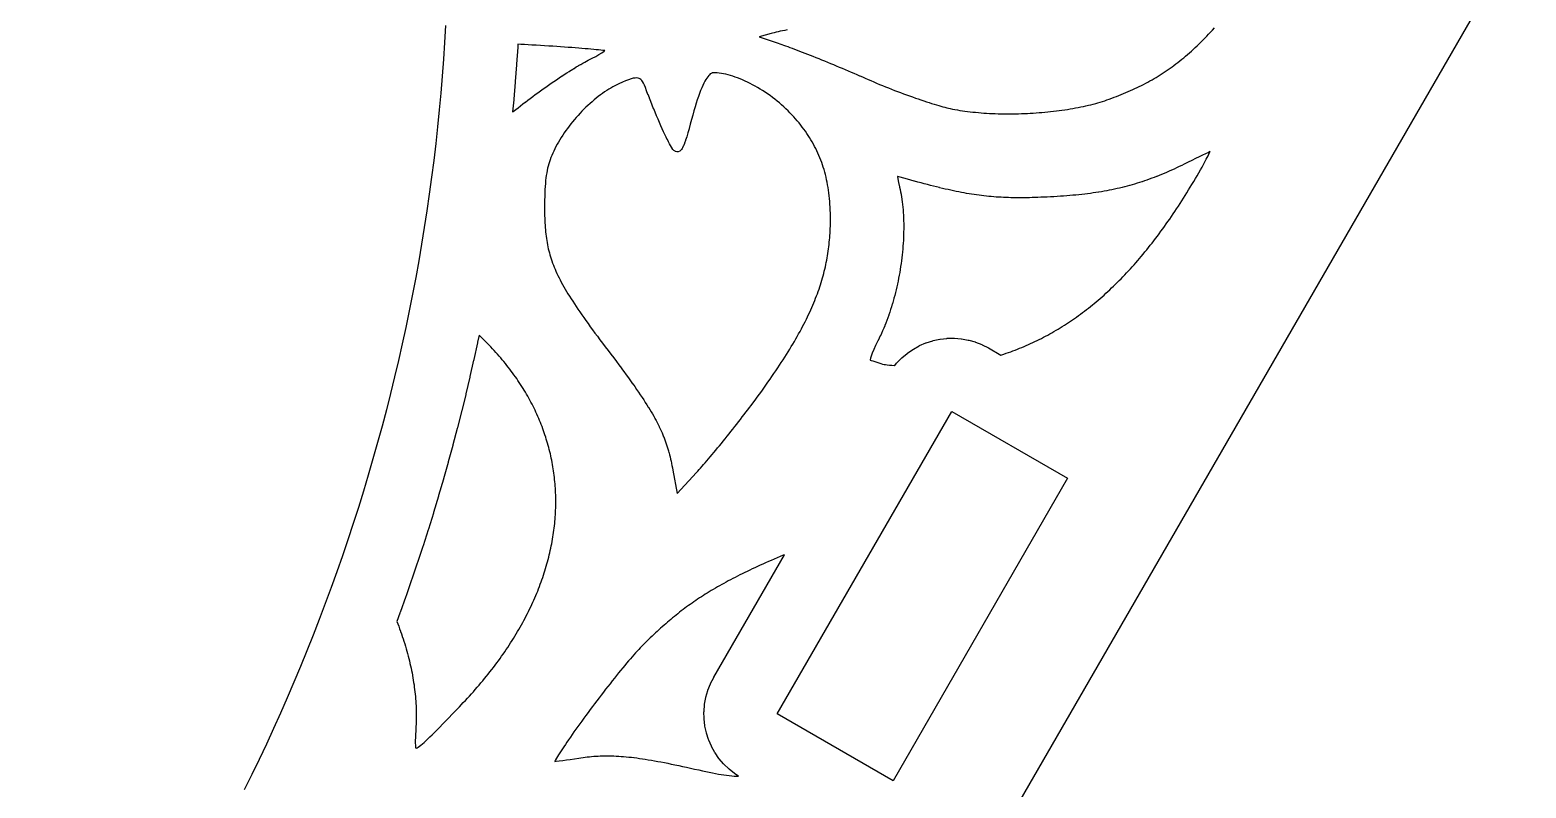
# Model space of a CAD drawing. Header units: millimetres. Extents: x 10 to 410, y 18 to 283.
# Drawn here: x 337.3 to 372, y 200.96 to 218.54 of the extents above; entities that cross this region are included whole.
import ezdxf

# ---------------------------------------------------------------- set-up
doc = ezdxf.new("R2010")
doc.units = ezdxf.units.MM
doc.layers.add('CUT', color=1, linetype='Continuous')

msp = doc.modelspace()

# ---------------------------------------------------------------- linework, layer by layer
at = {"layer": 'CUT'}
for points in [[(337, 160.3782), (372, 221), (337, 281.6218), (267, 281.6218), (232, 221), (267, 160.3782)], [(348.4959, 216.6432), (348.5108, 216.654), (348.5687, 216.6965), (348.6254, 216.7391), (348.681, 216.7817), (348.7356, 216.8244), (348.7898, 216.8669), (348.7904, 216.8674), (348.846, 216.9103), (348.8464, 216.9106), (348.9032, 216.954), (348.9038, 216.9544), (348.9618, 216.998), (348.9624, 216.9985), (349.0214, 217.0422), (349.0217, 217.0424), (349.0814, 217.0863), (349.082, 217.0867), (349.1424, 217.1304), (349.1427, 217.1307), (349.2035, 217.1743), (349.204, 217.1746), (349.2652, 217.218), (349.2656, 217.2183), (349.3269, 217.2613), (349.3274, 217.2616), (349.3888, 217.3041), (349.3891, 217.3044), (349.4502, 217.3463), (349.4507, 217.3466), (349.5115, 217.3878), (349.512, 217.3881), (349.5724, 217.4285), (349.5728, 217.4288), (349.6325, 217.4683), (349.633, 217.4686), (349.6919, 217.5071), (349.6924, 217.5075), (349.7503, 217.5448), (349.7508, 217.5451), (349.8077, 217.5813), (349.8083, 217.5816), (349.8638, 217.6164), (349.8645, 217.6169), (349.9186, 217.6502), (349.9192, 217.6505), (349.9717, 217.6823), (349.9723, 217.6827), (350.023, 217.7129), (350.0239, 217.7134), (350.0727, 217.7418), (350.0736, 217.7424), (350.1203, 217.7689), (350.1215, 217.7695), (350.166, 217.794), (350.1672, 217.7947), (350.2093, 217.8171), (350.2106, 217.8177), (350.25, 217.838), (350.3397, 217.8842), (350.4221, 217.9292), (350.4971, 217.9727), (350.5639, 218.014), (350.6213, 218.0524), (350.6332, 218.0611), (350.6305, 218.0615), (350.588, 218.0667), (350.541, 218.0721), (350.4899, 218.0776), (350.4346, 218.0833), (350.3755, 218.0892), (350.3128, 218.095), (350.2465, 218.101), (350.1768, 218.1071), (350.104, 218.1131), (350.0281, 218.1193), (349.9494, 218.1254), (349.8679, 218.1316), (349.784, 218.1378), (349.6978, 218.1438), (349.6092, 218.1499), (349.5186, 218.156), (349.4262, 218.162), (349.332, 218.168), (349.2364, 218.1738), (349.1392, 218.1795), (349.0409, 218.1851), (348.9413, 218.1906), (348.855, 218.1954), (348.8548, 218.1954), (348.7699, 218.2003), (348.7696, 218.2003), (348.6861, 218.2054), (348.6858, 218.2054), (348.6164, 218.2099), (348.6133, 218.1564), (348.6133, 218.1556), (348.6124, 218.1417), (348.5868, 217.7498), (348.5867, 217.7491), (348.5857, 217.7352), (348.5857, 217.735), (348.5566, 217.3434), (348.5566, 217.343), (348.5555, 217.329), (348.5555, 217.3285), (348.523, 216.9372), (348.5229, 216.9362), (348.5216, 216.9224)], [(351.738, 209.636), (351.7666, 209.5861), (351.7671, 209.5851), (351.7945, 209.536), (351.7951, 209.5349), (351.8213, 209.4865), (351.8219, 209.4855), (351.847, 209.4379), (351.8476, 209.4368), (351.8716, 209.3898), (351.8722, 209.3885), (351.8951, 209.342), (351.8957, 209.3408), (351.9176, 209.2948), (351.9182, 209.2935), (351.9391, 209.2479), (351.9397, 209.2466), (351.9597, 209.2013), (351.9603, 209.1999), (351.9794, 209.1548), (351.9799, 209.1534), (351.9981, 209.1086), (351.9987, 209.1072), (352.0161, 209.0624), (352.0166, 209.061), (352.0332, 209.0163), (352.0337, 209.0149), (352.0496, 208.9701), (352.0501, 208.9688), (352.0653, 208.9239), (352.0657, 208.9227), (352.0803, 208.8777), (352.0808, 208.8761), (352.0947, 208.8307), (352.0951, 208.8295), (352.1085, 208.7838), (352.1088, 208.7825), (352.1216, 208.7365), (352.122, 208.7352), (352.1343, 208.6886), (352.1346, 208.6876), (352.1465, 208.6405), (352.1467, 208.6394), (352.1582, 208.5916), (352.1585, 208.5905), (352.1696, 208.542), (352.1698, 208.541), (352.1805, 208.4918), (352.1807, 208.491), (352.1912, 208.4409), (352.1914, 208.44), (352.2016, 208.389), (352.2017, 208.3883), (352.2117, 208.3363), (352.2118, 208.336), (352.3148, 207.7905), (352.7595, 208.2766), (352.7898, 208.31), (352.8217, 208.3456), (352.8549, 208.3831), (352.8896, 208.4225), (352.9254, 208.4638), (352.9626, 208.5068), (353.0007, 208.5514), (353.04, 208.5975), (353.0801, 208.6451), (353.1211, 208.694), (353.163, 208.7441), (353.2053, 208.7951), (353.2483, 208.8472), (353.2918, 208.9003), (353.3358, 208.9541), (353.38, 209.0085), (353.4246, 209.0635), (353.4692, 209.119), (353.514, 209.1749), (353.5588, 209.2309), (353.6034, 209.2871), (353.6479, 209.3434), (353.6921, 209.3997), (353.736, 209.4556), (353.7794, 209.5114), (353.8223, 209.5668), (353.8646, 209.6218), (353.9062, 209.676), (353.9471, 209.7297), (353.9871, 209.7825), (354.0262, 209.8344), (354.0642, 209.8853), (354.1175, 209.9572), (354.1699, 210.0283), (354.2213, 210.0988), (354.2718, 210.1685), (354.3213, 210.2375), (354.37, 210.306), (354.4179, 210.3736), (354.4647, 210.4406), (354.5107, 210.507), (354.5558, 210.5727), (354.5999, 210.6379), (354.6433, 210.7025), (354.6857, 210.7663), (354.7272, 210.8298), (354.768, 210.8926), (354.8078, 210.9549), (354.8469, 211.0165), (354.885, 211.0778), (354.9224, 211.1385), (354.9588, 211.1987), (354.9945, 211.2585), (355.0293, 211.3177), (355.0634, 211.3765), (355.0966, 211.4349), (355.1291, 211.4928), (355.1607, 211.5503), (355.1915, 211.6075), (355.2216, 211.6642), (355.2509, 211.7205), (355.2793, 211.7765), (355.3071, 211.8321), (355.334, 211.8874), (355.3603, 211.9425), (355.3858, 211.9971), (355.4105, 212.0515), (355.4345, 212.1057), (355.4578, 212.1594), (355.4803, 212.213), (355.5022, 212.2665), (355.5234, 212.3196), (355.5438, 212.3725), (355.5636, 212.4252), (355.5826, 212.4778), (355.601, 212.5303), (355.6187, 212.5825), (355.6357, 212.6346), (355.6521, 212.6867), (355.6678, 212.7385), (355.6828, 212.7903), (355.6973, 212.842), (355.711, 212.8936), (355.7243, 212.9452), (355.7367, 212.9968), (355.7486, 213.0484), (355.7599, 213.1), (355.7707, 213.1516), (355.7808, 213.2031), (355.7902, 213.2547), (355.7992, 213.3064), (355.8075, 213.3582), (355.8152, 213.41), (355.8224, 213.462), (355.8289, 213.5141), (355.835, 213.5663), (355.8405, 213.6188), (355.8455, 213.6712), (355.8499, 213.7239), (355.8537, 213.7767), (355.8571, 213.8299), (355.8599, 213.8832), (355.8622, 213.9367), (355.8639, 213.9905), (355.8652, 214.0446), (355.8659, 214.0989), (355.8662, 214.1535), (355.8657, 214.2247), (355.8644, 214.2951), (355.8622, 214.3643), (355.859, 214.4327), (355.8549, 214.5001), (355.85, 214.5668), (355.8442, 214.6324), (355.8373, 214.6972), (355.8296, 214.7612), (355.8209, 214.8243), (355.8114, 214.8866), (355.8008, 214.9482), (355.7893, 215.0091), (355.7768, 215.0692), (355.7635, 215.1284), (355.7492, 215.187), (355.7339, 215.2449), (355.7176, 215.3022), (355.7003, 215.3588), (355.682, 215.4147), (355.6628, 215.4701), (355.6426, 215.5248), (355.6213, 215.579), (355.599, 215.6327), (355.5757, 215.6858), (355.5514, 215.7384), (355.5261, 215.7903), (355.4997, 215.842), (355.4722, 215.8932), (355.4438, 215.944), (355.4142, 215.9941), (355.3835, 216.0442), (355.3518, 216.0938), (355.319, 216.1429), (355.285, 216.1918), (355.2499, 216.2403), (355.2138, 216.2886), (355.1764, 216.3364), (355.1379, 216.3842), (355.0983, 216.4316), (355.0575, 216.4787), (355.0155, 216.5258), (354.9723, 216.5725), (354.928, 216.6191), (354.8826, 216.6654), (354.8343, 216.7128), (354.7848, 216.7593), (354.7341, 216.8051), (354.6822, 216.8498), (354.6291, 216.8938), (354.5751, 216.9367), (354.5203, 216.9786), (354.4647, 217.0194), (354.4084, 217.0591), (354.3515, 217.0975), (354.294, 217.1348), (354.2363, 217.1708), (354.1782, 217.2054), (354.1199, 217.2386), (354.0614, 217.2705), (354.003, 217.3009), (353.9446, 217.3297), (353.8865, 217.357), (353.8286, 217.3826), (353.7711, 217.4067), (353.7141, 217.4289), (353.6577, 217.4495), (353.6021, 217.4682), (353.547, 217.4851), (353.4932, 217.5002), (353.4402, 217.5133), (353.3883, 217.5244), (353.3379, 217.5336), (353.2887, 217.5407), (353.241, 217.5459), (353.195, 217.5489), (353.1531, 217.5499), (353.1386, 217.5488), (353.1261, 217.546), (353.1126, 217.5409), (353.0975, 217.5327), (353.0805, 217.5207), (353.062, 217.5045), (353.042, 217.4836), (353.0208, 217.4578), (352.9987, 217.4271), (352.9759, 217.3913), (352.9526, 217.3506), (352.9287, 217.3047), (352.9044, 217.2539), (352.8799, 217.1979), (352.8549, 217.1368), (352.8297, 217.0708), (352.8041, 216.9996), (352.7784, 216.9233), (352.7521, 216.8418), (352.7256, 216.7551), (352.6989, 216.6632), (352.6716, 216.566), (352.644, 216.4634), (352.6159, 216.3552), (352.6158, 216.3547), (352.5889, 216.2531), (352.5884, 216.2514), (352.5612, 216.1557), (352.5606, 216.1536), (352.5335, 216.0654), (352.5329, 216.0635), (352.5068, 215.9844), (352.5058, 215.9815), (352.481, 215.9133), (352.4797, 215.9099), (352.457, 215.854), (352.4543, 215.8481), (352.4341, 215.8063), (352.428, 215.7954), (352.4111, 215.7693), (352.3831, 215.7408), (352.3699, 215.7319), (352.3383, 215.7178), (352.3038, 215.7153), (352.2705, 215.7247), (352.2618, 215.7289), (352.2331, 215.7498), (352.2215, 215.7619), (352.2134, 215.7715), (352.199, 215.7909), (352.1952, 215.7964), (352.1783, 215.8227), (352.1761, 215.8263), (352.1568, 215.8593), (352.1555, 215.8616), (352.134, 215.9007), (352.133, 215.9024), (352.1095, 215.9472), (352.1088, 215.9487), (352.0835, 215.9989), (352.083, 216), (352.056, 216.0552), (352.0556, 216.056), (352.0271, 216.1156), (352.0266, 216.1166), (351.9969, 216.1805), (351.9966, 216.1811), (351.9658, 216.2486), (351.9656, 216.2492), (351.9338, 216.3201), (351.9335, 216.3207), (351.901, 216.3945), (351.9007, 216.3951), (351.8677, 216.4715), (351.8675, 216.472), (351.8341, 216.5504), (351.8339, 216.551), (351.8003, 216.6312), (351.8001, 216.6316), (351.7665, 216.713), (351.7662, 216.7136), (351.7328, 216.796), (351.7326, 216.7966), (351.6996, 216.8795), (351.6994, 216.88), (351.6669, 216.9629), (351.6667, 216.9635), (351.6349, 217.0461), (351.6346, 217.0468), (351.6038, 217.1288), (351.6036, 217.1294), (351.5742, 217.2091), (351.5527, 217.2634), (351.5316, 217.308), (351.5103, 217.3442), (351.4894, 217.3723), (351.469, 217.3929), (351.4489, 217.4076), (351.4278, 217.4178), (351.4034, 217.4246), (351.3735, 217.4278), (351.3368, 217.4266), (351.2926, 217.4201), (351.2409, 217.4075), (351.1817, 217.3885), (351.1149, 217.363), (351.0407, 217.331), (350.959, 217.2925), (350.8694, 217.2476), (350.8217, 217.2221), (350.7738, 217.195), (350.7256, 217.1661), (350.6771, 217.1354), (350.6285, 217.1031), (350.5799, 217.0692), (350.5312, 217.0337), (350.4825, 216.9968), (350.434, 216.9585), (350.3858, 216.9189), (350.3377, 216.8779), (350.29, 216.8358), (350.2426, 216.7924), (350.1958, 216.7481), (350.1494, 216.7026), (350.1037, 216.6562), (350.0585, 216.609), (350.0142, 216.5609), (349.9704, 216.5119), (349.9276, 216.4624), (349.8857, 216.4121), (349.8446, 216.3613), (349.8047, 216.3101), (349.7659, 216.2584), (349.7281, 216.2062), (349.6915, 216.1539), (349.6562, 216.1013), (349.6222, 216.0485), (349.5895, 215.9956), (349.5584, 215.9427), (349.5287, 215.8898), (349.5006, 215.837), (349.4739, 215.7842), (349.4489, 215.732), (349.4255, 215.6809), (349.404, 215.631), (349.3841, 215.5815), (349.3659, 215.5326), (349.3491, 215.4837), (349.3338, 215.4343), (349.3198, 215.3843), (349.3072, 215.3332), (349.2957, 215.2804), (349.2854, 215.2261), (349.2763, 215.1693), (349.2681, 215.11), (349.2611, 215.048), (349.255, 214.9825), (349.2498, 214.9136), (349.2455, 214.8408), (349.242, 214.7638), (349.2394, 214.6823), (349.2375, 214.596), (349.2362, 214.5046), (349.2356, 214.408), (349.2357, 214.3481), (349.2362, 214.2895), (349.2372, 214.232), (349.2387, 214.1755), (349.2406, 214.1199), (349.2431, 214.0656), (349.2462, 214.0121), (349.2499, 213.9592), (349.2541, 213.9074), (349.2591, 213.8563), (349.2646, 213.8055), (349.2707, 213.7558), (349.2777, 213.7065), (349.2853, 213.6575), (349.2936, 213.6093), (349.3027, 213.5613), (349.3126, 213.5137), (349.3233, 213.4662), (349.3348, 213.419), (349.3472, 213.3718), (349.3604, 213.3248), (349.3745, 213.2778), (349.3896, 213.2309), (349.4056, 213.1837), (349.4226, 213.1363), (349.4406, 213.0888), (349.4597, 213.0409), (349.4798, 212.9927), (349.501, 212.9441), (349.5233, 212.895), (349.5468, 212.8454), (349.5715, 212.7952), (349.5972, 212.7444), (349.6243, 212.6929), (349.6526, 212.6407), (349.6822, 212.5877), (349.7132, 212.5338), (349.7454, 212.4789), (349.779, 212.4231), (349.8139, 212.3664), (349.8503, 212.3087), (349.8882, 212.2496), (349.9273, 212.1895), (349.9681, 212.1283), (350.0103, 212.0656), (350.054, 212.0018), (350.0994, 211.9364), (350.1462, 211.8697), (350.1946, 211.8016), (350.2448, 211.7318), (350.2965, 211.6604), (350.3498, 211.5875), (350.4048, 211.5129), (350.4617, 211.4366), (350.5202, 211.3583), (350.5804, 211.2784), (350.6425, 211.1964), (350.7104, 211.1068), (350.7105, 211.1067), (350.7762, 211.0197), (350.7763, 211.0195), (350.8399, 210.9349), (350.8401, 210.9347), (350.9016, 210.8524), (350.9612, 210.7726), (350.9615, 210.7723), (351.019, 210.6946), (351.0191, 210.6944), (351.0746, 210.619), (351.0748, 210.6187), (351.1285, 210.5453), (351.1287, 210.545), (351.1805, 210.4736), (351.1807, 210.4734), (351.2307, 210.404), (351.231, 210.4036), (351.2792, 210.336), (351.2795, 210.3356), (351.3259, 210.2699), (351.3262, 210.2694), (351.3709, 210.2053), (351.3711, 210.205), (351.4142, 210.1427), (351.4147, 210.142), (351.4561, 210.0811), (351.4564, 210.0806), (351.4962, 210.0213), (351.4966, 210.0208), (351.5349, 209.963), (351.5353, 209.9623), (351.5721, 209.9057), (351.5725, 209.9052), (351.6079, 209.85), (351.6084, 209.8491), (351.6423, 209.795), (351.6428, 209.7942), (351.6753, 209.7413), (351.6758, 209.7406), (351.707, 209.6888), (351.7075, 209.6879), (351.7374, 209.637)], [(356.79, 210.8846), (356.8093, 210.8785), (356.8097, 210.8784), (356.8508, 210.8652), (356.8509, 210.8652), (356.8955, 210.8508), (356.8957, 210.8507), (356.9421, 210.8356), (356.9425, 210.8355), (356.9887, 210.8203), (357.033, 210.8057), (357.0333, 210.8056), (357.0708, 210.7931), (357.0852, 210.7893), (357.1091, 210.7849), (357.1431, 210.78), (357.1854, 210.7749), (357.235, 210.7701), (357.2915, 210.7653), (357.3538, 210.7607), (357.361, 210.7602), (357.4014, 210.8111), (357.4079, 210.8185), (357.5171, 210.9313), (357.5242, 210.9379), (357.6439, 211.0395), (357.6517, 211.0455), (357.7809, 211.1349), (357.7892, 211.1401), (357.9264, 211.2163), (357.9352, 211.2206), (358.0793, 211.2831), (358.0885, 211.2866), (358.238, 211.3346), (358.2474, 211.3371), (358.4008, 211.3703), (358.4106, 211.3719), (358.5666, 211.3898), (358.5763, 211.3905), (358.7333, 211.3931), (358.7432, 211.3928), (358.8997, 211.38), (358.9095, 211.3787), (359.064, 211.3505), (359.0734, 211.3483), (359.2244, 211.3052), (359.2338, 211.302), (359.3798, 211.2443), (359.3887, 211.2403), (359.5284, 211.1686), (359.5327, 211.1662), (359.8188, 211.001), (359.8388, 211.0075), (359.8914, 211.0249), (359.9439, 211.0428), (359.9963, 211.0611), (360.0483, 211.0799), (360.1002, 211.099), (360.152, 211.1187), (360.2035, 211.1388), (360.2548, 211.1593), (360.3059, 211.1802), (360.3568, 211.2017), (360.4077, 211.2236), (360.4582, 211.2458), (360.5086, 211.2686), (360.5587, 211.2917), (360.6088, 211.3154), (360.6588, 211.3395), (360.7083, 211.364), (360.7578, 211.389), (360.8071, 211.4144), (360.8563, 211.4404), (360.9052, 211.4667), (360.954, 211.4935), (361.0026, 211.5208), (361.0511, 211.5485), (361.0994, 211.5767), (361.1474, 211.6053), (361.1954, 211.6345), (361.2432, 211.664), (361.2909, 211.694), (361.3382, 211.7246), (361.3856, 211.7556), (361.4328, 211.787), (361.4797, 211.8189), (361.5265, 211.8513), (361.5732, 211.8841), (361.6198, 211.9175), (361.6661, 211.9512), (361.7123, 211.9856), (361.7584, 212.0203), (361.8042, 212.0555), (361.8501, 212.0913), (361.8957, 212.1275), (361.9412, 212.1642), (361.9865, 212.2014), (362.0317, 212.239), (362.0768, 212.2772), (362.1217, 212.3158), (362.1664, 212.3548), (362.211, 212.3945), (362.2556, 212.4346), (362.2999, 212.4752), (362.3442, 212.5163), (362.3882, 212.5579), (362.4322, 212.6), (362.4761, 212.6426), (362.5197, 212.6856), (362.5632, 212.7291), (362.6067, 212.7733), (362.65, 212.8178), (362.6932, 212.8629), (362.7362, 212.9085), (362.7792, 212.9546), (362.822, 213.0012), (362.8646, 213.0482), (362.9072, 213.096), (362.9497, 213.1441), (362.992, 213.1927), (363.0342, 213.2419), (363.0764, 213.2916), (363.1184, 213.3418), (363.1602, 213.3924), (363.202, 213.4437), (363.2436, 213.4955), (363.2852, 213.5477), (363.3266, 213.6005), (363.3679, 213.6538), (363.4091, 213.7077), (363.4503, 213.762), (363.4912, 213.8169), (363.5321, 213.8723), (363.5729, 213.9282), (363.6136, 213.9847), (363.6542, 214.0417), (363.6947, 214.0992), (363.7351, 214.1573), (363.7754, 214.2158), (363.8155, 214.275), (363.8556, 214.3347), (363.8956, 214.3949), (363.9355, 214.4556), (363.9753, 214.5169), (364.015, 214.5787), (364.0547, 214.6411), (364.0942, 214.704), (364.1336, 214.7675), (364.173, 214.8315), (364.2124, 214.896), (364.2515, 214.9611), (364.2906, 215.0267), (364.3297, 215.0929), (364.3686, 215.1596), (364.4074, 215.2269), (364.4462, 215.2947), (364.4848, 215.363), (364.5359, 215.4551), (364.5825, 215.542), (364.6244, 215.6228), (364.6609, 215.6964), (364.6729, 215.7219), (364.6334, 215.7029), (364.5663, 215.6704), (364.4935, 215.6351), (364.416, 215.5974), (364.3345, 215.5576), (364.2495, 215.5162), (364.1622, 215.4734), (364.0731, 215.4296), (364.0728, 215.4295), (364.0133, 215.4005), (364.0128, 215.4003), (363.9537, 215.3719), (363.953, 215.3715), (363.8944, 215.3439), (363.8938, 215.3437), (363.8357, 215.3168), (363.8351, 215.3165), (363.7773, 215.2902), (363.7766, 215.2899), (363.7192, 215.2643), (363.7185, 215.2639), (363.6614, 215.239), (363.6606, 215.2387), (363.6038, 215.2145), (363.6033, 215.2143), (363.5468, 215.1906), (363.5457, 215.1901), (363.4893, 215.1672), (363.4888, 215.167), (363.4327, 215.1446), (363.4317, 215.1443), (363.3757, 215.1226), (363.3749, 215.1222), (363.319, 215.1011), (363.3181, 215.1008), (363.2622, 215.0803), (363.2614, 215.08), (363.2056, 215.0601), (363.2047, 215.0598), (363.1489, 215.0405), (363.148, 215.0402), (363.0922, 215.0215), (363.0912, 215.0212), (363.0353, 215.0031), (363.0345, 215.0028), (362.9785, 214.9852), (362.9775, 214.9849), (362.9214, 214.9679), (362.9205, 214.9676), (362.8641, 214.9511), (362.8631, 214.9508), (362.8066, 214.9349), (362.8057, 214.9347), (362.7489, 214.9193), (362.748, 214.9191), (362.691, 214.9042), (362.69, 214.9039), (362.6326, 214.8895), (362.6316, 214.8892), (362.5739, 214.8754), (362.573, 214.8752), (362.5148, 214.8618), (362.5139, 214.8616), (362.4554, 214.8487), (362.4543, 214.8485), (362.3953, 214.8362), (362.3947, 214.8361), (362.3352, 214.8241), (362.334, 214.8239), (362.2739, 214.8125), (362.2732, 214.8123), (362.2126, 214.8013), (362.2116, 214.8011), (362.1504, 214.7906), (362.1496, 214.7905), (362.0878, 214.7804), (362.087, 214.7803), (362.0244, 214.7706), (362.0235, 214.7704), (361.9603, 214.7612), (361.9597, 214.7612), (361.8957, 214.7523), (361.8948, 214.7521), (361.8301, 214.7437), (361.8293, 214.7436), (361.7637, 214.7356), (361.7631, 214.7356), (361.6967, 214.7279), (361.6958, 214.7278), (361.6285, 214.7206), (361.628, 214.7205), (361.5597, 214.7136), (361.559, 214.7135), (361.4898, 214.707), (361.4892, 214.707), (361.419, 214.7008), (361.4183, 214.7007), (361.3471, 214.6949), (361.3464, 214.6949), (361.2741, 214.6895), (361.2738, 214.6895), (361.2004, 214.6843), (361.1997, 214.6842), (361.1252, 214.6794), (361.1247, 214.6794), (361.049, 214.6749), (361.0486, 214.6748), (360.9717, 214.6706), (360.9712, 214.6706), (360.893, 214.6667), (360.8925, 214.6667), (360.8131, 214.6631), (360.8127, 214.6631), (360.7443, 214.6603), (360.7439, 214.6603), (360.6767, 214.6578), (360.6763, 214.6578), (360.6103, 214.6556), (360.6099, 214.6555), (360.545, 214.6536), (360.5445, 214.6536), (360.4807, 214.6521), (360.4802, 214.6521), (360.4174, 214.6509), (360.4168, 214.6509), (360.3549, 214.6501), (360.3544, 214.6501), (360.2933, 214.6496), (360.2927, 214.6496), (360.2325, 214.6495), (360.2318, 214.6495), (360.1723, 214.6498), (360.1716, 214.6498), (360.1128, 214.6505), (360.1121, 214.6505), (360.0539, 214.6516), (360.0532, 214.6516), (359.9955, 214.6531), (359.9946, 214.6532), (359.9375, 214.6552), (359.937, 214.6552), (359.8802, 214.6575), (359.8792, 214.6575), (359.8228, 214.6603), (359.8221, 214.6604), (359.7661, 214.6636), (359.7652, 214.6636), (359.7093, 214.6673), (359.7084, 214.6674), (359.6528, 214.6716), (359.6521, 214.6716), (359.5965, 214.6762), (359.5955, 214.6763), (359.54, 214.6814), (359.5392, 214.6815), (359.4837, 214.6871), (359.4828, 214.6872), (359.4272, 214.6933), (359.4264, 214.6934), (359.3706, 214.7), (359.3697, 214.7001), (359.3138, 214.7072), (359.3128, 214.7073), (359.2566, 214.715), (359.2559, 214.7151), (359.1993, 214.7233), (359.1985, 214.7234), (359.1416, 214.7321), (359.1409, 214.7323), (359.0835, 214.7415), (359.0824, 214.7416), (359.0245, 214.7515), (359.0239, 214.7516), (358.9654, 214.762), (358.9646, 214.7622), (358.9055, 214.7732), (358.9049, 214.7733), (358.845, 214.7848), (358.8442, 214.785), (358.7836, 214.7972), (358.7829, 214.7973), (358.7215, 214.8101), (358.7209, 214.8102), (358.6585, 214.8236), (358.6579, 214.8238), (358.5946, 214.8378), (358.5941, 214.8379), (358.5298, 214.8525), (358.5291, 214.8526), (358.4637, 214.8679), (358.4633, 214.868), (358.3967, 214.8839), (358.3961, 214.8841), (358.3283, 214.9007), (358.3279, 214.9008), (358.2589, 214.918), (358.2583, 214.9181), (358.1879, 214.9361), (358.1876, 214.9362), (358.1158, 214.9548), (358.1154, 214.9549), (358.0422, 214.9742), (358.0419, 214.9743), (357.9671, 214.9943), (357.9667, 214.9944), (357.8903, 215.0151), (357.89, 215.0152), (357.812, 215.0366), (357.8117, 215.0367), (357.732, 215.0589), (357.7317, 215.0589), (357.6502, 215.0818), (357.6501, 215.0819), (357.5667, 215.1055), (357.5664, 215.1056), (357.4818, 215.1298), (357.4256, 215.145), (357.4193, 215.1463), (357.4282, 215.0888), (357.4451, 215.0058), (357.4691, 214.8998), (357.4693, 214.8992), (357.4812, 214.8451), (357.4815, 214.8436), (357.4927, 214.7887), (357.493, 214.7869), (357.5033, 214.7312), (357.5036, 214.7294), (357.513, 214.6728), (357.5133, 214.6714), (357.522, 214.614), (357.5222, 214.6123), (357.53, 214.5542), (357.5302, 214.5527), (357.5372, 214.4939), (357.5374, 214.4925), (357.5436, 214.433), (357.5437, 214.4315), (357.5491, 214.3713), (357.5492, 214.3699), (357.5538, 214.3091), (357.5539, 214.3078), (357.5577, 214.2464), (357.5578, 214.2452), (357.5609, 214.1832), (357.5609, 214.1817), (357.5631, 214.1192), (357.5632, 214.1179), (357.5646, 214.0549), (357.5646, 214.0538), (357.5653, 213.9904), (357.5653, 213.9891), (357.5652, 213.9252), (357.5652, 213.924), (357.5643, 213.8597), (357.5643, 213.8586), (357.5627, 213.7939), (357.5626, 213.7927), (357.5602, 213.7277), (357.5602, 213.7265), (357.557, 213.6612), (357.5569, 213.6602), (357.553, 213.5946), (357.553, 213.5935), (357.5484, 213.5277), (357.5483, 213.5266), (357.5429, 213.4605), (357.5428, 213.4594), (357.5367, 213.3932), (357.5366, 213.3921), (357.5297, 213.3257), (357.5296, 213.3246), (357.522, 213.2581), (357.5218, 213.2571), (357.5135, 213.1906), (357.5134, 213.1896), (357.5044, 213.1229), (357.5043, 213.1219), (357.4946, 213.0553), (357.4944, 213.0541), (357.4839, 212.9874), (357.4837, 212.9864), (357.4725, 212.9198), (357.4724, 212.9189), (357.4606, 212.8524), (357.4603, 212.8513), (357.4477, 212.7849), (357.4476, 212.784), (357.4344, 212.7177), (357.4341, 212.7165), (357.4201, 212.6504), (357.4199, 212.6495), (357.4053, 212.5836), (357.4051, 212.5825), (357.3898, 212.5168), (357.3895, 212.5157), (357.3735, 212.4503), (357.3733, 212.4494), (357.3567, 212.3843), (357.3564, 212.3832), (357.3391, 212.3184), (357.3388, 212.3173), (357.3208, 212.2529), (357.3205, 212.2519), (357.3019, 212.1878), (357.3016, 212.1867), (357.2823, 212.1231), (357.282, 212.122), (357.2621, 212.0589), (357.2617, 212.0578), (357.2411, 211.9951), (357.2408, 211.994), (357.2196, 211.9318), (357.2192, 211.9307), (357.1974, 211.8691), (357.1969, 211.8679), (357.1744, 211.8069), (357.174, 211.8058), (357.1509, 211.7454), (357.1504, 211.7442), (357.1267, 211.6845), (357.1262, 211.6832), (357.1018, 211.6241), (357.1014, 211.6231), (357.0765, 211.5647), (357.0759, 211.5633), (357.0503, 211.5057), (357.0498, 211.5046), (357.0237, 211.4477), (357.023, 211.4462), (356.9962, 211.3902), (356.9956, 211.3891), (356.9684, 211.3339), (356.9137, 211.2232), (356.8696, 211.1277), (356.8353, 211.0465), (356.8108, 210.9796), (356.7959, 210.9274), (356.7899, 210.8917)], [(345.8095, 204.8265), (345.8308, 204.7712), (345.831, 204.7706), (345.8529, 204.7128), (345.8532, 204.712), (345.8745, 204.6543), (345.8748, 204.6535), (345.8954, 204.5961), (345.8957, 204.5954), (345.9158, 204.5381), (345.916, 204.5373), (345.9355, 204.4802), (345.9358, 204.4795), (345.9548, 204.4225), (345.9551, 204.4216), (345.9734, 204.3649), (345.9736, 204.3642), (345.9914, 204.3076), (345.9917, 204.3066), (346.0088, 204.2502), (346.009, 204.2495), (346.0256, 204.1932), (346.0259, 204.1924), (346.0419, 204.1364), (346.0421, 204.1355), (346.0575, 204.0796), (346.0577, 204.0788), (346.0726, 204.023), (346.0729, 204.0219), (346.0871, 203.9663), (346.0873, 203.9656), (346.101, 203.9102), (346.1012, 203.9093), (346.1143, 203.8541), (346.1145, 203.8531), (346.127, 203.798), (346.1272, 203.797), (346.1391, 203.742), (346.1393, 203.7413), (346.1507, 203.6865), (346.1509, 203.6855), (346.1617, 203.6309), (346.1619, 203.6299), (346.1721, 203.5754), (346.1723, 203.5744), (346.1819, 203.52), (346.182, 203.5192), (346.1911, 203.465), (346.1913, 203.4639), (346.1998, 203.4099), (346.1999, 203.4089), (346.2078, 203.355), (346.208, 203.3539), (346.2153, 203.3001), (346.2154, 203.2993), (346.2222, 203.2457), (346.2223, 203.2446), (346.2285, 203.1911), (346.2287, 203.19), (346.2343, 203.1366), (346.2344, 203.1356), (346.2394, 203.0824), (346.2394, 203.0814), (346.2439, 203.0283), (346.244, 203.0272), (346.2479, 202.9742), (346.248, 202.9733), (346.2514, 202.9205), (346.2515, 202.9194), (346.2543, 202.8667), (346.2543, 202.8656), (346.2565, 202.813), (346.2566, 202.8118), (346.2582, 202.7593), (346.2582, 202.7584), (346.2593, 202.7061), (346.2593, 202.7051), (346.2599, 202.6528), (346.2599, 202.6515), (346.2598, 202.5994), (346.2598, 202.5984), (346.2592, 202.5464), (346.2592, 202.5455), (346.2581, 202.4936), (346.258, 202.4922), (346.2562, 202.4404), (346.2562, 202.4395), (346.2539, 202.3878), (346.2539, 202.3868), (346.2511, 202.3353), (346.251, 202.3347), (346.2475, 202.2764), (346.2445, 202.2214), (346.2419, 202.1696), (346.2398, 202.121), (346.2384, 202.0759), (346.2378, 202.0343), (346.2379, 201.9962), (346.2389, 201.9623), (346.2409, 201.9323), (346.2436, 201.9066), (346.247, 201.8859), (346.2491, 201.8777), (346.2611, 201.8833), (346.2819, 201.8953), (346.3068, 201.9116), (346.3352, 201.9323), (346.3673, 201.9573), (346.4025, 201.9865), (346.4411, 202.0201), (346.4829, 202.0578), (346.5281, 202.0999), (346.5766, 202.1462), (346.6285, 202.1967), (346.6839, 202.2516), (346.7428, 202.3108), (346.8054, 202.3744), (346.8716, 202.4422), (346.9417, 202.5146), (347.0155, 202.5913), (347.0935, 202.6725), (347.1753, 202.7581), (347.2614, 202.8485), (347.3516, 202.9432), (347.3994, 202.9937), (347.4466, 203.0442), (347.4933, 203.0948), (347.5393, 203.1454), (347.5848, 203.1962), (347.6298, 203.247), (347.6742, 203.2979), (347.7181, 203.3489), (347.7615, 203.3999), (347.8043, 203.451), (347.8466, 203.5021), (347.8884, 203.5534), (347.9297, 203.6047), (347.9703, 203.656), (348.0103, 203.7074), (348.0499, 203.7589), (348.089, 203.8104), (348.1274, 203.862), (348.1654, 203.9137), (348.2029, 203.9654), (348.2398, 204.0171), (348.2761, 204.0689), (348.3119, 204.1206), (348.3472, 204.1726), (348.382, 204.2244), (348.4161, 204.2763), (348.4497, 204.3283), (348.483, 204.3804), (348.5155, 204.4324), (348.5475, 204.4844), (348.579, 204.5366), (348.61, 204.5887), (348.6404, 204.6409), (348.6703, 204.6932), (348.6998, 204.7454), (348.7286, 204.7976), (348.7569, 204.8498), (348.7846, 204.9021), (348.8118, 204.9544), (348.8385, 205.0068), (348.8647, 205.0591), (348.8903, 205.1115), (348.9154, 205.1639), (348.94, 205.2162), (348.9639, 205.2685), (348.9875, 205.3209), (349.0104, 205.3733), (349.0328, 205.4257), (349.0547, 205.4781), (349.076, 205.5304), (349.0968, 205.5829), (349.1172, 205.6352), (349.1369, 205.6876), (349.1562, 205.74), (349.1749, 205.7923), (349.193, 205.8446), (349.2106, 205.897), (349.2277, 205.9494), (349.2443, 206.0017), (349.2603, 206.0539), (349.2758, 206.1062), (349.2909, 206.1585), (349.3053, 206.2106), (349.3192, 206.2629), (349.3326, 206.3152), (349.3455, 206.3672), (349.3578, 206.4194), (349.3697, 206.4714), (349.3809, 206.5235), (349.3917, 206.5756), (349.4019, 206.6275), (349.4116, 206.6795), (349.4207, 206.7314), (349.4294, 206.7834), (349.4375, 206.8353), (349.4452, 206.887), (349.4522, 206.9387), (349.4587, 206.9905), (349.4648, 207.0421), (349.4703, 207.0936), (349.4752, 207.1453), (349.4797, 207.1969), (349.4836, 207.2482), (349.487, 207.2997), (349.4899, 207.3511), (349.4923, 207.4023), (349.494, 207.4535), (349.4953, 207.5047), (349.4961, 207.5559), (349.4964, 207.6069), (349.4961, 207.6578), (349.4953, 207.7089), (349.494, 207.7597), (349.4922, 207.8104), (349.4898, 207.8612), (349.487, 207.9118), (349.4836, 207.9623), (349.4796, 208.0129), (349.4752, 208.0633), (349.4702, 208.1136), (349.4647, 208.164), (349.4588, 208.2141), (349.4522, 208.2641), (349.4451, 208.3142), (349.4376, 208.3641), (349.4295, 208.4139), (349.4209, 208.4637), (349.4117, 208.5135), (349.4021, 208.563), (349.392, 208.6124), (349.3813, 208.6618), (349.37, 208.7112), (349.3583, 208.7604), (349.346, 208.8095), (349.3333, 208.8585), (349.3199, 208.9073), (349.3061, 208.9562), (349.2918, 209.0049), (349.2769, 209.0534), (349.2615, 209.102), (349.2457, 209.1504), (349.2292, 209.1986), (349.2123, 209.2468), (349.1949, 209.2947), (349.1769, 209.3426), (349.1583, 209.3905), (349.1393, 209.4383), (349.1198, 209.4858), (349.0997, 209.5333), (349.0792, 209.5807), (349.058, 209.6278), (349.0364, 209.6749), (349.0143, 209.7219), (348.9916, 209.7688), (348.9685, 209.8155), (348.9447, 209.862), (348.9204, 209.9085), (348.8958, 209.9548), (348.8704, 210.001), (348.8447, 210.0471), (348.8184, 210.0929), (348.7915, 210.1387), (348.7642, 210.1844), (348.7363, 210.2298), (348.7079, 210.275), (348.679, 210.3203), (348.6495, 210.3654), (348.6195, 210.4103), (348.589, 210.455), (348.5581, 210.4995), (348.5265, 210.5441), (348.4945, 210.5882), (348.4618, 210.6324), (348.4288, 210.6764), (348.3952, 210.7201), (348.361, 210.7638), (348.3263, 210.8073), (348.2912, 210.8506), (348.2555, 210.8936), (348.2192, 210.9367), (348.1825, 210.9794), (348.1451, 211.022), (348.1073, 211.0646), (348.0691, 211.1068), (348.0301, 211.1489), (347.9907, 211.1909), (347.951, 211.2325), (347.9105, 211.274), (347.8695, 211.3155), (347.828, 211.3566), (347.786, 211.3977), (347.7436, 211.4385), (347.7157, 211.4647), (347.681, 211.2977), (347.6809, 211.2972), (347.678, 211.2836), (347.6779, 211.2833), (347.5946, 210.8995), (347.5946, 210.8992), (347.5916, 210.8856), (347.5914, 210.885), (347.5047, 210.502), (347.5047, 210.5019), (347.5016, 210.4883), (347.5014, 210.4876), (347.4114, 210.1053), (347.4112, 210.1045), (347.4079, 210.0909), (347.3146, 209.7094), (347.3145, 209.7088), (347.3111, 209.6953), (347.311, 209.6951), (347.2143, 209.3145), (347.2142, 209.3142), (347.2107, 209.3006), (347.2106, 209.3), (347.1106, 208.9203), (347.1105, 208.92), (347.1069, 208.9065), (347.1068, 208.906), (347.0035, 208.5271), (347.0034, 208.5268), (346.9997, 208.5134), (346.9995, 208.5129), (346.8929, 208.1349), (346.8929, 208.1347), (346.8891, 208.1213), (346.8889, 208.1206), (346.779, 207.7436), (346.7788, 207.743), (346.7748, 207.7296), (346.7748, 207.7294), (346.6616, 207.3534), (346.6614, 207.3529), (346.6573, 207.3395), (346.6572, 207.3392), (346.5408, 206.9642), (346.5407, 206.9637), (346.5365, 206.9504), (346.5363, 206.95), (346.4166, 206.576), (346.4166, 206.5757), (346.4123, 206.5624), (346.4121, 206.5619), (346.2891, 206.1889), (346.289, 206.1886), (346.2846, 206.1754), (346.2844, 206.1748), (346.1581, 205.8029), (346.1581, 205.8028), (346.1536, 205.7896), (346.1533, 205.7889), (346.0238, 205.4182), (346.0236, 205.4177), (346.0189, 205.4045), (346.0188, 205.4042), (345.8861, 205.0346), (345.8814, 205.0215), (345.8811, 205.0207)], [(358.6827, 209.6939), (361.3673, 208.1439), (357.3173, 201.1291), (354.6327, 202.6791)], [(349.471, 201.5806), (349.5082, 201.5841), (349.5776, 201.5917), (349.6558, 201.6013), (349.7412, 201.6126), (349.8328, 201.6256), (349.9294, 201.64), (350.0303, 201.6559), (350.0304, 201.6559), (350.0792, 201.6635), (350.0801, 201.6636), (350.1286, 201.6707), (350.13, 201.6709), (350.1784, 201.6773), (350.1794, 201.6775), (350.2278, 201.6834), (350.229, 201.6835), (350.2774, 201.6888), (350.2788, 201.689), (350.3272, 201.6936), (350.3283, 201.6936), (350.3769, 201.6977), (350.3783, 201.6979), (350.4271, 201.7013), (350.4282, 201.7013), (350.4773, 201.7042), (350.479, 201.7043), (350.5284, 201.7064), (350.5294, 201.7064), (350.5793, 201.708), (350.5807, 201.7081), (350.631, 201.709), (350.6322, 201.709), (350.683, 201.7093), (350.6844, 201.7093), (350.7359, 201.7089), (350.7372, 201.7089), (350.7893, 201.7078), (350.7904, 201.7077), (350.8433, 201.706), (350.8446, 201.706), (350.8983, 201.7036), (350.8995, 201.7035), (350.9541, 201.7004), (350.9551, 201.7004), (351.0106, 201.6967), (351.0118, 201.6966), (351.0683, 201.6921), (351.0694, 201.692), (351.127, 201.6868), (351.1278, 201.6867), (351.1866, 201.6809), (351.1878, 201.6808), (351.2477, 201.6742), (351.2485, 201.6741), (351.3097, 201.6668), (351.3107, 201.6667), (351.3733, 201.6586), (351.374, 201.6585), (351.438, 201.6498), (351.439, 201.6496), (351.5044, 201.64), (351.505, 201.64), (351.572, 201.6298), (351.5727, 201.6296), (351.6413, 201.6186), (351.6421, 201.6185), (351.7124, 201.6067), (351.713, 201.6066), (351.785, 201.594), (351.7855, 201.5939), (351.8593, 201.5806), (351.8599, 201.5805), (351.9356, 201.5664), (351.9362, 201.5663), (352.0138, 201.5514), (352.0143, 201.5513), (352.0939, 201.5356), (352.0943, 201.5355), (352.176, 201.519), (352.1764, 201.5189), (352.2602, 201.5016), (352.2606, 201.5016), (352.3467, 201.4835), (352.347, 201.4834), (352.4353, 201.4645), (352.4358, 201.4644), (352.5264, 201.4446), (352.5266, 201.4445), (352.6197, 201.4239), (352.6201, 201.4239), (352.7156, 201.4024), (352.7157, 201.4023), (352.8138, 201.3801), (352.8976, 201.3611), (352.9778, 201.3436), (353.0547, 201.3274), (353.1286, 201.3125), (353.1995, 201.2989), (353.2678, 201.2867), (353.3338, 201.2758), (353.3974, 201.2662), (353.459, 201.2578), (353.5188, 201.2508), (353.5771, 201.2451), (353.6339, 201.2407), (353.6896, 201.2376), (353.7374, 201.2359), (353.6465, 201.2946), (353.6385, 201.3003), (353.5155, 201.3979), (353.5081, 201.4044), (353.3953, 201.5136), (353.3887, 201.5207), (353.2871, 201.6404), (353.2811, 201.6482), (353.1917, 201.7773), (353.1865, 201.7857), (353.1103, 201.923), (353.106, 201.9317), (353.0435, 202.0757), (353.04, 202.0849), (352.992, 202.2344), (352.9895, 202.2439), (352.9563, 202.3974), (352.9547, 202.4071), (352.9368, 202.5631), (352.9361, 202.5728), (352.9335, 202.7298), (352.9338, 202.7397), (352.9466, 202.8962), (352.9479, 202.906), (352.9761, 203.0605), (352.9783, 203.07), (353.0214, 203.2209), (353.0246, 203.2301), (353.0823, 203.3762), (353.0863, 203.3852), (353.158, 203.5248), (353.1604, 203.5291), (354.8016, 206.3718), (354.7695, 206.3584), (354.6992, 206.3287), (354.6299, 206.2993), (354.5619, 206.2702), (354.4948, 206.2411), (354.4287, 206.2122), (354.3638, 206.1836), (354.2997, 206.1549), (354.2365, 206.1266), (354.1746, 206.0983), (354.1134, 206.0701), (354.0531, 206.042), (353.9937, 206.0139), (353.9352, 205.9861), (353.8776, 205.9582), (353.8208, 205.9304), (353.7648, 205.9026), (353.7096, 205.875), (353.6552, 205.8472), (353.6016, 205.8196), (353.5487, 205.7918), (353.4965, 205.7642), (353.445, 205.7365), (353.3942, 205.7087), (353.344, 205.681), (353.2945, 205.6531), (353.2456, 205.6252), (353.1973, 205.5972), (353.1496, 205.5692), (353.1025, 205.541), (353.0559, 205.5128), (353.0097, 205.4843), (352.9641, 205.4559), (352.9191, 205.4272), (352.8744, 205.3984), (352.8301, 205.3693), (352.7863, 205.3403), (352.7429, 205.3109), (352.6999, 205.2814), (352.6573, 205.2516), (352.6148, 205.2216), (352.5729, 205.1914), (352.5312, 205.161), (352.4898, 205.1302), (352.4486, 205.0992), (352.4076, 205.0679), (352.367, 205.0364), (352.3264, 205.0045), (352.286, 204.9723), (352.2458, 204.9398), (352.2057, 204.9069), (352.1658, 204.8737), (352.1259, 204.8402), (352.0862, 204.8062), (352.0464, 204.7718), (352.0067, 204.737), (351.967, 204.702), (351.9274, 204.6664), (351.8877, 204.6303), (351.848, 204.5939), (351.8082, 204.557), (351.7683, 204.5195), (351.7283, 204.4817), (351.6882, 204.4433), (351.6479, 204.4044), (351.6076, 204.365), (351.567, 204.3252), (351.5263, 204.2848), (351.4855, 204.244), (351.4536, 204.2114), (351.42, 204.1761), (351.3846, 204.1381), (351.3475, 204.0973), (351.3087, 204.0539), (351.2684, 204.008), (351.2266, 203.9599), (351.1837, 203.9098), (351.1396, 203.8574), (351.0943, 203.8031), (351.0478, 203.7472), (351.0007, 203.6897), (350.9527, 203.6305), (350.9039, 203.57), (350.8545, 203.5083), (350.8045, 203.4454), (350.7541, 203.3814), (350.7034, 203.3166), (350.6523, 203.2511), (350.6012, 203.1849), (350.5499, 203.1182), (350.4987, 203.0511), (350.4475, 202.9837), (350.3965, 202.9163), (350.3459, 202.8487), (350.2955, 202.7813), (350.2458, 202.7142), (350.1965, 202.6475), (350.1479, 202.5811), (350.1, 202.5154), (350.053, 202.4505), (350.007, 202.3865), (349.9619, 202.3233), (349.918, 202.2614), (349.8752, 202.2006), (349.8337, 202.1413), (349.7937, 202.0834), (349.7551, 202.0271), (349.7182, 201.9727), (349.6829, 201.9201), (349.6493, 201.8695), (349.6177, 201.8211), (349.588, 201.7749), (349.5604, 201.7313), (349.5351, 201.6902), (349.5118, 201.6518), (349.4911, 201.6163), (349.4728, 201.584)]]:
    msp.add_lwpolyline(points, close=True, dxfattribs=at)
for points in [[(346.9383, 218.6449), (346.9161, 218.2528), (346.8904, 217.861), (346.8613, 217.4693), (346.8288, 217.078), (346.7928, 216.6869), (346.7535, 216.2962), (346.7107, 215.9059), (346.6646, 215.5159), (346.615, 215.1263), (346.5621, 214.7372), (346.5057, 214.3486), (346.446, 213.9604), (346.3829, 213.5729), (346.3163, 213.1858), (346.2465, 212.7994), (346.1732, 212.4136), (346.0966, 212.0284), (346.0166, 211.644), (345.9333, 211.2602), (345.8467, 210.8772), (345.7566, 210.495), (345.6633, 210.1135), (345.5666, 209.7329), (345.4667, 209.3531), (345.3634, 208.9743), (345.2568, 208.5963), (345.1469, 208.2193), (345.0337, 207.8433), (344.9173, 207.4682), (344.7975, 207.0942), (344.6746, 206.7213), (344.5483, 206.3494), (344.4189, 205.9787), (344.2862, 205.6091), (344.1502, 205.2407), (344.0111, 204.8734), (343.8688, 204.5074), (343.7233, 204.1427), (343.5746, 203.7792), (343.4227, 203.4171), (343.2677, 203.0563), (343.1095, 202.6969), (342.9483, 202.3388), (342.7839, 201.9822), (342.6163, 201.627), (342.4457, 201.2733), (342.272, 200.9211)], [(354.8648, 218.5427), (354.807, 218.5317), (354.7519, 218.5206), (354.6996, 218.5098), (354.6504, 218.4991), (354.6044, 218.4886), (354.5621, 218.4784), (354.5233, 218.4684), (354.4879, 218.4586), (354.2093, 218.3787), (354.6535, 218.2321), (354.6538, 218.232), (354.6928, 218.219), (354.6936, 218.2187), (354.7351, 218.2045), (354.7357, 218.2043), (354.7797, 218.1889), (354.7803, 218.1887), (354.8266, 218.1722), (354.8269, 218.1721), (354.8755, 218.1546), (354.8759, 218.1544), (354.9266, 218.1359), (354.927, 218.1358), (354.9797, 218.1163), (354.9801, 218.1161), (355.0347, 218.0956), (355.035, 218.0955), (355.0913, 218.0742), (355.0915, 218.0741), (355.1495, 218.052), (355.1497, 218.052), (355.2092, 218.0292), (355.2097, 218.029), (355.2706, 218.0053), (355.3329, 217.981), (355.3332, 217.9809), (355.3966, 217.956), (355.3968, 217.9559), (355.4612, 217.9304), (355.4613, 217.9303), (355.5267, 217.9043), (355.527, 217.9042), (355.5933, 217.8776), (355.5935, 217.8775), (355.6604, 217.8505), (355.6606, 217.8505), (355.7281, 217.8231), (355.7282, 217.823), (355.7962, 217.7953), (355.7964, 217.7952), (355.8648, 217.7672), (355.865, 217.7671), (355.9336, 217.7388), (355.9338, 217.7388), (356.0025, 217.7103), (356.0027, 217.7102), (356.0714, 217.6815), (356.0716, 217.6814), (356.1402, 217.6526), (356.1403, 217.6526), (356.2087, 217.6238), (356.209, 217.6236), (356.277, 217.5947), (356.2773, 217.5946), (356.3448, 217.5657), (356.4118, 217.537), (356.4122, 217.5368), (356.4784, 217.5081), (356.4785, 217.5081), (356.544, 217.4796), (356.5442, 217.4795), (356.6087, 217.4513), (356.6091, 217.4511), (356.6723, 217.4231), (356.7374, 217.3946), (356.8035, 217.366), (356.8704, 217.3374), (356.9383, 217.3089), (357.0068, 217.2803), (357.0758, 217.252), (357.1453, 217.224), (357.2151, 217.196), (357.2851, 217.1685), (357.3552, 217.1412), (357.4252, 217.1143), (357.4949, 217.0878), (357.5644, 217.0618), (357.6333, 217.0363), (357.7016, 217.0114), (357.7693, 216.9871), (357.8361, 216.9633), (357.9018, 216.9404), (357.9665, 216.9181), (358.0299, 216.8967), (358.092, 216.8761), (358.1525, 216.8564), (358.2113, 216.8376), (358.2683, 216.8198), (358.3235, 216.803), (358.3766, 216.7873), (358.4275, 216.7728), (358.4761, 216.7593), (358.522, 216.7471), (358.5654, 216.7362), (358.6059, 216.7266), (358.6435, 216.7183), (358.6982, 216.7072), (358.7541, 216.6967), (358.811, 216.6866), (358.8688, 216.6771), (358.9275, 216.668), (358.987, 216.6596), (359.0474, 216.6517), (359.1086, 216.6442), (359.1705, 216.6375), (359.2331, 216.6311), (359.2963, 216.6253), (359.3602, 216.62), (359.4246, 216.6153), (359.4895, 216.6111), (359.555, 216.6075), (359.6209, 216.6043), (359.6872, 216.6016), (359.7539, 216.5995), (359.8209, 216.5979), (359.8882, 216.5968), (359.9558, 216.5963), (360.0236, 216.5962), (360.0915, 216.5967), (360.1597, 216.5977), (360.2279, 216.5992), (360.2961, 216.6011), (360.3645, 216.6036), (360.4328, 216.6066), (360.5009, 216.61), (360.569, 216.6141), (360.6371, 216.6186), (360.7048, 216.6235), (360.7723, 216.629), (360.8397, 216.635), (360.9068, 216.6414), (360.9735, 216.6483), (361.0398, 216.6557), (361.1058, 216.6636), (361.1711, 216.6719), (361.2361, 216.6808), (361.3006, 216.6901), (361.3644, 216.6999), (361.4277, 216.7101), (361.4904, 216.7208), (361.5522, 216.7319), (361.6133, 216.7435), (361.6737, 216.7557), (361.7334, 216.7682), (361.7922, 216.7811), (361.85, 216.7945), (361.9069, 216.8083), (361.9628, 216.8226), (362.0177, 216.8373), (362.0716, 216.8525), (362.1245, 216.8681), (362.176, 216.8839), (362.2264, 216.9004), (362.2759, 216.9172), (362.3334, 216.9375), (362.3906, 216.9582), (362.447, 216.9791), (362.5029, 217.0003), (362.5581, 217.0217), (362.6127, 217.0434), (362.6667, 217.0655), (362.7202, 217.0879), (362.7732, 217.1106), (362.8256, 217.1337), (362.8774, 217.157), (362.9289, 217.1808), (362.9798, 217.205), (363.0303, 217.2296), (363.0803, 217.2545), (363.13, 217.28), (363.1792, 217.3058), (363.228, 217.332), (363.2764, 217.3588), (363.3243, 217.3859), (363.3721, 217.4137), (363.4195, 217.4419), (363.4666, 217.4706), (363.5134, 217.4999), (363.5599, 217.5296), (363.6062, 217.56), (363.6523, 217.5909), (363.6981, 217.6224), (363.7437, 217.6546), (363.7891, 217.6872), (363.8343, 217.7206), (363.8794, 217.7545), (363.9244, 217.7892), (363.9693, 217.8245), (364.0139, 217.8604), (364.0586, 217.8971), (364.1031, 217.9345), (364.1477, 217.9727), (364.1922, 218.0114), (364.2366, 218.051), (364.2811, 218.0914), (364.3256, 218.1325), (364.3699, 218.1744), (364.4146, 218.2173), (364.4591, 218.2607), (364.5037, 218.3051), (364.5484, 218.3503), (364.5932, 218.3964), (364.6382, 218.4435), (364.6834, 218.4913), (364.7285, 218.54), (364.774, 218.5897)]]:
    msp.add_lwpolyline(points, dxfattribs=at)

doc.saveas('drawing.dxf')
